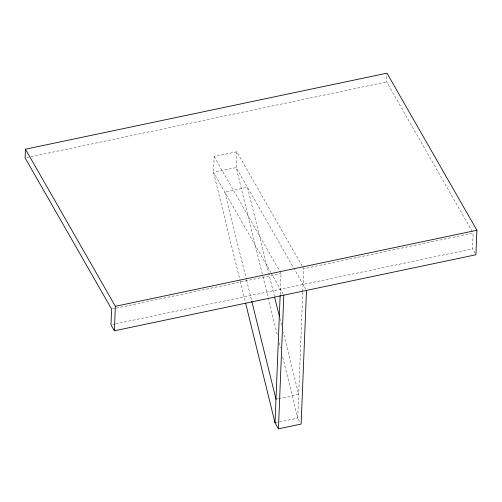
<?xml version="1.0" encoding="UTF-8"?>
<svg xmlns="http://www.w3.org/2000/svg" width="502" height="502" viewBox="0 0 502 502"><rect width="100%" height="100%" fill="white"/><g stroke="black" fill="none" stroke-linecap="round" stroke-linejoin="round"><path stroke-width="0.38" stroke-dasharray="2.51 1.88" d="M302.16 265.972L236.806 151.792L214.122 156.561L213.488 172.318L240.05 280.461M236.806 151.792L236.172 167.549L262.734 275.692M280.179 294.68L281.032 273.464L279.865 271.425M302.769 292.252L297.717 418.103L299.989 422.075M302.8 291.467L303.716 268.695L302.549 266.656M472.363 231.711L386.634 81.926L386.954 73.901M475.156 253.454L472.507 248.823L473.141 233.066L303.716 268.695M26.631 157.634L386.634 81.926M112.373 308.931L115.441 308.284M116.207 308.128L281.032 273.464M112.511 324.53L114.807 324.047M115.573 323.884L472.507 248.823M275.981 399.165L278.252 398.688M279.005 398.532L298.671 394.396L283.285 332.18M275.033 422.879L297.717 418.103L282.375 355.654M305.731 289.083L236.172 167.549L213.488 172.318L270.678 272.235M214.122 156.561L279.476 270.747M271.061 272.912L283.429 294.511M274.468 296.525L247.461 187.271L224.777 192.046L246.35 279.294M279.909 318.525L281.785 326.112M246.532 280.053L251.602 300.535M262.922 276.451L277.324 335.091M279.194 342.709L280.505 348.043M240.238 281.227L245.478 302.549"/><path stroke-width="0.75" d="M25.451 149.201L25.1 157.954L111.607 309.094L110.973 324.85L114.381 330.799L475.915 254.771L476.9 230.261L386.986 73.173L25.451 149.201L115.366 306.289L114.381 330.799M306.49 290.401L301.125 424.058L278.441 428.827L275.033 422.879L280.147 295.458M278.441 428.827L283.806 295.176M115.366 306.289L476.9 230.261M274.657 297.284L279.35 316.247M251.784 301.294L275.981 399.165M245.66 303.308L275.033 422.879"/></g></svg>
